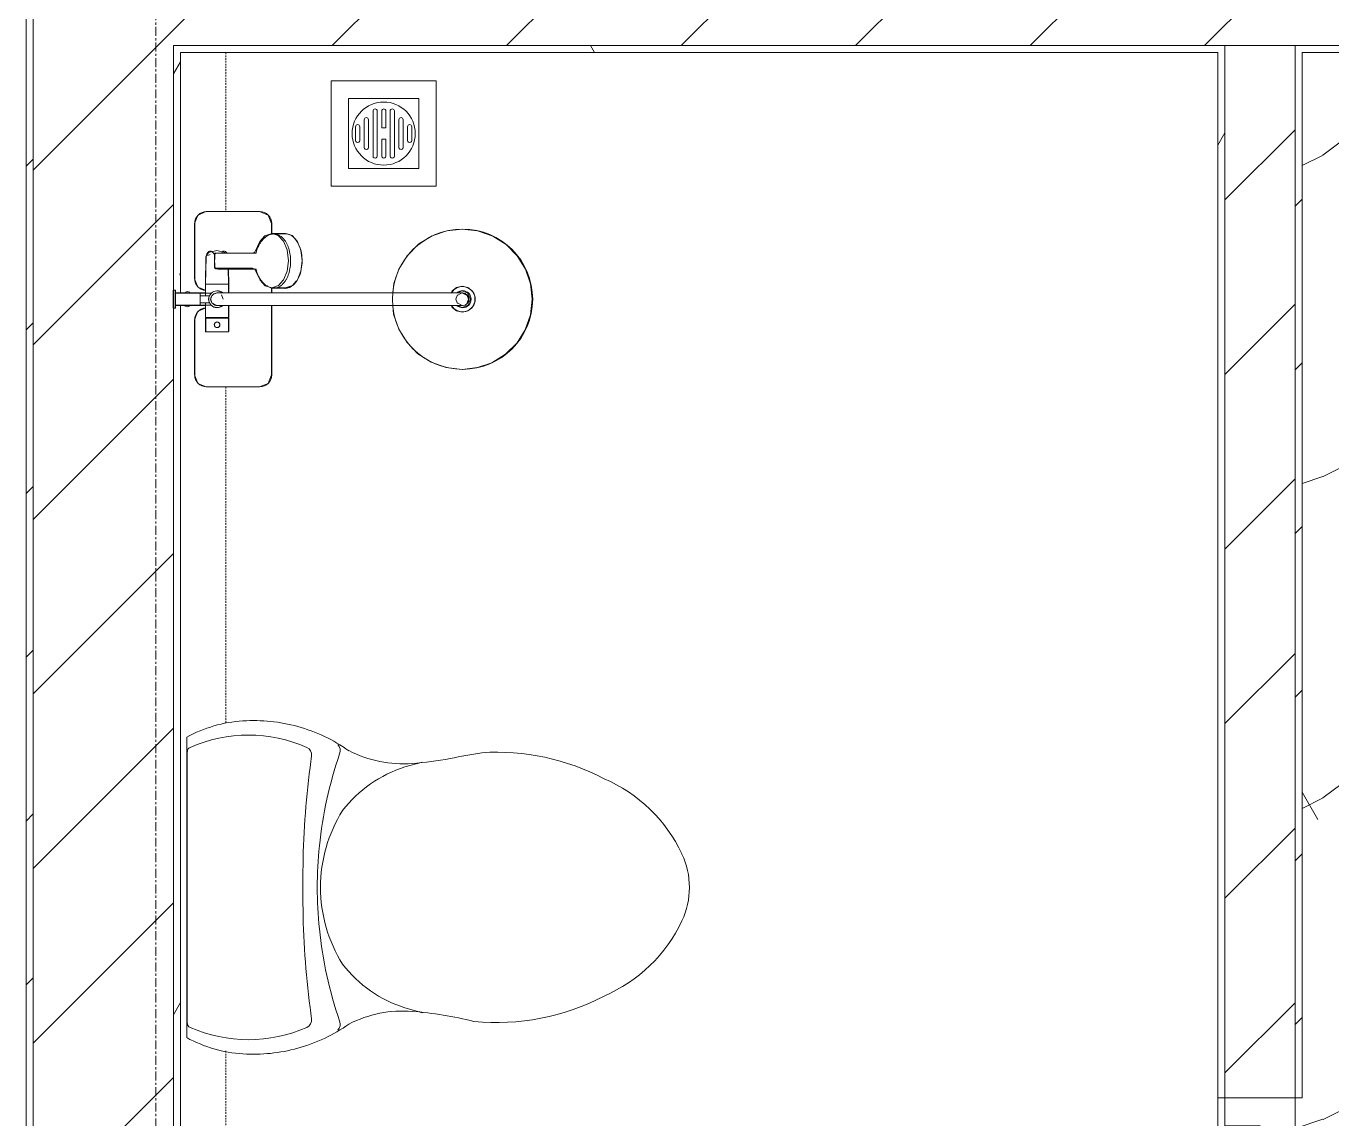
# Model space of a CAD drawing. Header units: millimetres. Extents: x 5357 to 259384, y -16348 to 109893.
# Drawn here: x 83368 to 85230, y 29507 to 31065 of the extents above; entities that cross this region are included whole.
import ezdxf

# ---------------------------------------------------------------- set-up
doc = ezdxf.new("R2010")
doc.units = ezdxf.units.MM
doc.linetypes.add('Grid Line', pattern=[22.225, 12.7, -3.175, 3.175, -3.175])
doc.linetypes.add('IMPORT-Overhead', pattern=[3.96875, 2.38125, -1.5875])
for name, color, linetype, lineweight in [('0-1', 7, 'Continuous', 5), ('A-AREA-1', 30, 'IMPORT-Overhead', 9), ('A-DETL-GENF-1', 53, 'Continuous', 9), ('A-DOOR-1', 254, 'Continuous', 9), ('A-DOOR-2', 53, 'Continuous', 9), ('A-FLOR-PATT-1', 10, 'Continuous', 9), ('A-WALL-1', 9, 'Continuous', 18), ('A-WALL-2', 53, 'Continuous', 9), ('A-WALL-3', 113, 'Continuous', 18), ('A-WALL-PATT', 111, 'Continuous', 9), ('A-WALL-PATT-1', 10, 'Continuous', 9), ('A-WALL-PATT-2', 53, 'Continuous', 9), ('I-WALL-1', 9, 'Continuous', 18), ('I-WALL-2', 53, 'Continuous', 9), ('I-WALL-3', 2, 'Continuous', 18), ('M-EQPM-1', 254, 'Continuous', 9), ('M-EQPM-2', 53, 'Continuous', 9), ('P-SANR-FIXT', 6, 'Continuous', 9), ('P-SANR-FIXT-1', 254, 'Continuous', 9), ('P-SANR-FIXT-2', 53, 'Continuous', 9), ('S-GRID-1', 1, 'Grid Line', 9)]:
    doc.layers.add(name, color=color, linetype=linetype, lineweight=lineweight)
pattern_1 = [(45, (0, 0), (-124.4508, 124.4508), [])]
pattern_2 = [(45, (0, 0), (-116.67262, 116.67262), [])]
pattern_3 = [(0, (0, 0), (894.08, 223.52), [73.762, -596.798, 73.762, -596.798, -3576.32]), (0, (0, 0), (894.08, 223.52), [-1341.12, 73.762, -1267.358, 73.762, -596.798, -1564.64]), (0, (0, 0), (894.08, 223.52), [-3352.8, 73.762, -373.278, 73.762, -1043.838]), (120, (335.28, 111.76), (-640.614, 662.536), [73.762, -596.798, 73.762, -4173.118]), (120, (335.28, 111.76), (-640.614, 662.536), [-744.322, -596.798, 73.762, -1267.358, -2235.2]), (120, (335.28, 111.76), (-640.614, 662.536), [-2682.24, 73.762, -596.798, 73.762, -1490.878]), (120, (335.28, 111.76), (-640.614, 662.536), [-3426.562, -373.278, 73.762, -1043.838]), (240, (447.04, 558.8), (-253.466, -886.056), [73.762, -596.798, 73.762, -4173.118]), (240, (447.04, 558.8), (-253.466, -886.056), [-744.322, -596.798, 73.762, -1267.358, -2235.2]), (240, (447.04, 558.8), (-253.466, -886.056), [-2682.24, 73.762, -596.798, 73.762, -1490.878]), (240, (447.04, 558.8), (-253.466, -886.056), [-3426.562, -373.278, 73.762, -1043.838])]

# ---------------------------------------------------------------- blocks, each defined once
blk = doc.blocks.new('93925000_0001 - 93925000_top_dwg_93925000_T-348115-TKCS_MB CẢNH QUAN CÂY XANH')
at = {"layer": 'P-SANR-FIXT'}
for p, q in [((-29.3, -30.4), (-108, -30.4)), ((29.3, -30.4), (108, -30.4)), ((-125, -47.4), (-125, -123.4)), ((-46.3, -78.4), (-46.3, -46.7)), ((-27.2, -47.1), (-26.1, -47.1)), ((21.5, -45.9), (60.6, -46.7)), ((125, -47.4), (125, -123.4)), ((-9, -412.5), (-9, -62.5)), ((9, -62.5), (9, -412.5)), ((43, -64.7), (43, -117.7)), ((65.8, -117.7), (65.8, -64.7)), ((-27.2, -77.9), (-26.1, -77.9)), ((43, -78.7), (21.5, -79.2)), ((42.7, -117.9), (42.7, -117.9)), ((43.2, -117.6), (43.2, -117.5)), ((65.6, -117.5), (65.6, -117.6)), ((66.1, -117.9), (66.1, -117.9)), ((-108, -140.4), (-9, -140.4)), ((9, -140.4), (16.1, -140.4)), ((15.4, -159.1), (15.8, -143.3)), ((108, -140.4), (92.7, -140.4)), ((93, -143.3), (93.4, -159.1))]:
    blk.add_line(p, q, dxfattribs=at)
at = {"layer": 'P-SANR-FIXT', "flags": 128}
for points in [[(-45.8, -46.1), (-27.2, -46.1), (-27.2, -78.9), (-45.8, -78.9)], [(-26.1, -46), (-26.1, -78.9), (-9, -79)], [(21.5, -47.4), (21.5, -79.1), (9, -79)]]:
    blk.add_lwpolyline(points, dxfattribs=at)
at = {"layer": 'P-SANR-FIXT'}
for centre, radius in [((-36.5, -62.5), 3.95), ((0, -412.5), 100)]:
    blk.add_circle(centre, radius, dxfattribs=at)
for centre, radius, start, end in [((-108, -47.4), 17, 90, 180), ((-29.3, -47.4), 17, 4.7626, 90), ((29.3, -47.4), 17, 90, 175.2374), ((108, -47.4), 17, 360, 90), ((-45.8, -46.6), 0.5, 90, 180), ((0, -62.5), 12, 318.5904, 221.4096), ((0, -62.5), 9, 90, 180.0008), ((0, -62.5), 9, 360, 90), ((59.7, -57.1), 10.5, 38.6491, 85.492), ((45.7, -61.8), 2.59, 155.1929, 175.7071), ((45.9, -61.8), 2.75, 130.8294, 155.1929), ((46.1, -62.1), 3.08, 110.5459, 130.8294), ((54.4, -334.8), 275.9, 88.2683, 91.7343), ((-11.1, -67.1), 76.9, 1.7693, 4.1075), ((65.2, -72.4), 3.46, 323.2522, 79.3541), ((-45.8, -78.4), 0.5, 180, 270), ((-108, -123.4), 17, 180, 270), ((43.6, -149.4), 29.5, 134.7867, 139.9744), ((46.2, -152), 33.2, 130.0223, 134.7808), ((47.7, -153.8), 35.5, 125.4414, 130.0144), ((49.9, -156.8), 39.2, 121.1773, 125.4365), ((50.6, -157.9), 40.5, 119.697, 121.1761), ((51, -158.7), 41.5, 117.0276, 119.7085), ((52.2, -161.1), 44.1, 113.3199, 117.0258), ((51.7, -159.9), 42.8, 109.7779, 113.2977), ((52.5, -162.2), 45.2, 106.1472, 109.7766), ((53.2, -164.5), 47.7, 103.9355, 106.1665), ((39.1, -108.2), 10.4, 284.3956, 285.5116), ((40.8, -114.2), 4.19, 285.5116, 289.9665), ((40.2, -112.5), 6, 289.9665, 292.7061), ((41.4, -115.3), 2.96, 292.7061, 296.5405), ((41.3, -115.1), 3.16, 296.9591, 300.8286), ((41.8, -115.8), 2.26, 300.8286, 305.287), ((42.1, -116.4), 1.64, 305.287, 309.9326), ((42.6, -116.9), 0.906, 309.9326, 315.24), ((66.5, -116.6), 1.39, 229.6335, 235.1234), ((66.3, -116.8), 1.08, 225.1702, 229.6335), ((67.3, -115.4), 2.79, 235.1234, 238.7439), ((67.2, -115.6), 2.6, 238.7439, 243.4573), ((67.8, -114.4), 3.89, 243.9189, 246.8313), ((68.1, -113.8), 4.52, 246.843, 250.4792), ((68.3, -113.2), 5.24, 250.478, 254.0406), ((68.5, -112.7), 5.75, 254.0357, 256.0561), ((55.4, -165.2), 48.4, 73.8659, 76.0481), ((56.2, -162.4), 45.5, 70.241, 73.86), ((57.4, -159.2), 42.1, 66.6693, 70.2637), ((56.5, -161.3), 44.3, 62.9815, 66.6728), ((58, -158.4), 41.1, 60.2783, 62.9855), ((57.7, -158.9), 41.7, 58.8444, 60.2824), ((59.2, -156.4), 38.7, 54.5377, 58.8482), ((60.9, -154), 35.8, 50.0034, 54.5405), ((62.8, -151.7), 32.8, 45.1921, 50.0042), ((65, -149.6), 29.8, 40.0487, 45.1896), ((87.6, -128.4), 1.5, 180, 187.5386), ((87.6, -128.4), 1.5, 258.6057, 270), ((108, -123.4), 17, 270, 360), ((32.6, -143.6), 16.9, 172.414, 179.1297), ((33.7, -143.7), 17.9, 164.9525, 172.4168), ((35.2, -144.2), 19.5, 157.9614, 164.9563), ((37.1, -144.9), 21.6, 151.4775, 157.9654), ((39.3, -146.1), 24, 145.4892, 151.4815), ((41.5, -147.6), 26.8, 139.9517, 145.4927), ((67.2, -147.7), 26.8, 34.5125, 40.0422), ((69.4, -146.2), 24.2, 28.5363, 34.4919), ((73.8, -143.9), 19.2, 21.6374, 28.9183), ((71.2, -145), 22.1, 15.4436, 21.6374), ((76.8, -143.4), 16.2, 7.1859, 15.4436), ((73.9, -143.8), 19.1, 1.2699, 7.1859), ((32.7, -159), 17.3, 181.3198, 222.2619), ((76, -159), 17.4, 317.3098, 358.6393), ((54.2, -123), 60.6, 259.1395, 270.1494), ((54.2, -119.5), 64.1, 270.1494, 280.3637), ((0, -412.5), 18, 120.2491, 59.7509), ((0, -412.5), 12.2, 137.7946, 42.2054), ((0, -412.5), 9, 180, 0)]:
    blk.add_arc(centre, radius, start, end, dxfattribs=at)
for points, degree in [([(-12.9, 0), (-12.9, -1.5), (-12.9, -3)], 2), ([(12.9, 0), (0, 0), (-12.8, 0)], 2), ([(12.8, 0), (12.9, 0), (12.9, 0)], 2), ([(12.9, 0), (12.9, -1.5), (12.9, -3)], 2), ([(-12.9, -3), (0, -3), (12.8, -3)], 2), ([(-12.8, -3), (-12.9, -3), (-12.9, -3)], 2), ([(-8.5, -3.8), (-8.5, -20.9), (-8.5, -38)], 2), ([(8.5, -3.8), (8.5, -20.9), (8.5, -38)], 2), ([(-5, -46), (-15.5, -46), (-26.1, -46)], 2), ([(-8.5, -38), (0, -38), (8.5, -38)], 2), ([(-5, -38), (-5, -44.8), (-5, -51.6)], 2), ([(5, -38), (5, -44.8), (5, -51.6)], 2), ([(5, -46), (13.3, -46), (21.5, -46)], 2), ([(43.2, -61.6), (43.1, -62.2), (43.3, -62.8), (43, -63.5), (43, -64.1), (43, -64.7)], 5), ([(46.1, -59), (45.8, -59), (45.6, -59), (45.4, -59.1), (45.2, -59.1), (45, -59.2)], 5), ([(65.6, -61.6), (65.6, -60.8), (65.5, -60), (64.3, -59), (63.5, -59), (62.7, -59)], 5), ([(42.8, -182.5), (33, -180.6), (24.7, -176.4), (19.9, -170.7)], 3), ([(88.8, -170.8), (83.9, -176.5), (75.6, -180.7), (65.8, -182.5)], 3)]:
    blk.add_open_spline(points, degree=degree, dxfattribs=at)
for points, weights in [([(-9.3, -3), (-8.5, -3), (-8.5, -3.8)], [1, 0.707106775639, 1]), ([(9.3, -3), (8.5, -3), (8.5, -3.8)], [1, 0.707106765177, 1]), ([(21.5, -45.9), (21.5, -45.7), (21.5, -47.4)], [0.874147445041, 0.908470869121, 1]), ([(67.9, -74.4), (66.9, -75.7), (65.8, -76.4)], [1, 0.991614392871, 1]), ([(54.4, -167.3), (15.8, -167.3), (15.8, -143.6)], [1, 0.707106781187, 1]), ([(93, -143.6), (93, -167.3), (54.4, -167.3)], [1, 0.707106781187, 1])]:
    blk.add_rational_spline(points, weights, degree=2, dxfattribs=at)
blk.add_open_spline([(68, -50.6), (68.4, -51.1), (68.6, -51.7), (68.7, -53.5), (68.2, -54.7), (66.1, -57), (64.6, -58.1), (62.7, -59)], degree=3, knots=[0.3623591, 0.3623591, 0.3623591, 0.3623591, 0.4991435, 0.4991435, 0.7494159, 0.7494159, 0.9564651, 0.9564651, 0.9564651, 0.9564651], dxfattribs=at)
blk = doc.blocks.new('93925000_0001 - 93925000_top_dwg-348114-TKCS_MB CẢNH QUAN CÂY XANH')
blk.add_blockref('93925000_0001 - 93925000_top_dwg_93925000_T-348115-TKCS_MB CẢNH QUAN CÂY XANH', (0, 0))
blk = doc.blocks.new('93925000_0001 - 93925000_3D_low_dwg-V49-TKCS_MB CẢNH QUAN CÂY XANH')
at = {"layer": 'P-SANR-FIXT'}
for p, q in [((-13, 0.4), (-12.1, 0.4)), ((-13, 0.4), (-11.6, 0.4)), ((-13, 0.4), (-12.1, 0.4)), ((-13, 0.4), (-11.6, 0.4)), ((-13, -2.4), (-13, 0.4)), ((-13, -2.4), (-13, 0.4)), ((-12.1, 0.4), (-9.1, 0.4)), ((-12.1, 0.4), (-9.1, 0.4)), ((-8, 0.4), (-11.6, 0.4)), ((-8, 0.4), (-11.6, 0.4)), ((-9.1, 0.4), (-5, 0.4)), ((-9.1, 0.4), (-5, 0.4)), ((-2.7, 0.4), (-8, 0.4)), ((-2.7, 0.4), (-8, 0.4)), ((-5, 0.4), (0, 0.4)), ((-5, 0.4), (0, 0.4)), ((2.9, 0.4), (-2.7, 0.4)), ((2.9, 0.4), (-2.7, 0.4)), ((0, 0.4), (5.1, 0.4)), ((0, 0.4), (5.1, 0.4)), ((8.2, 0.4), (2.9, 0.4)), ((8.2, 0.4), (2.9, 0.4)), ((5.1, 0.4), (9, 0.4)), ((5.1, 0.4), (9, 0.4)), ((11.6, 0.4), (8.2, 0.4)), ((11.6, 0.4), (8.2, 0.4)), ((9, 0.4), (12, 0.4)), ((9, 0.4), (12, 0.4)), ((13, 0.4), (11.6, 0.4)), ((13, 0.4), (11.6, 0.4)), ((12, 0.4), (13, 0.4)), ((12, 0.4), (13, 0.4)), ((13, -2.4), (13, 0.4)), ((13, -2.4), (13, 0.4)), ((-12.1, -2.4), (-13, -2.4)), ((-13, -2.4), (-11.6, -2.4)), ((-12.1, -2.4), (-13, -2.4)), ((-13, -2.4), (-11.6, -2.4)), ((-9.1, -2.4), (-12.1, -2.4)), ((-9.1, -2.4), (-12.1, -2.4)), ((-11.6, -2.4), (-8.5, -2.4)), ((-11.6, -2.4), (-8.9, -2.4)), ((-11.1, -20.1), (-8.9, -14.6)), ((-5, -2.4), (-9.1, -2.4)), ((-8.9, -45.6), (-8.9, -2.4)), ((-6.1, -2.4), (-8.5, -2.4)), ((-8.5, -53.6), (-8.5, -2.4)), ((-0.3, -2.4), (-6.1, -2.4)), ((0, -2.4), (-5, -2.4)), ((-0.3, -2.4), (6.1, -2.4)), ((5.1, -2.4), (0, -2.4)), ((5.1, -2.4), (9, -2.4)), ((6.1, -2.4), (8.5, -2.4)), ((11.6, -2.4), (8.5, -2.4)), ((8.5, -2.4), (8.5, -53.6)), ((8.9, -2.4), (8.9, -45.6)), ((11.6, -2.4), (8.9, -2.4)), ((9, -2.4), (12, -2.4)), ((9, -2.4), (12, -2.4)), ((11.1, -20.1), (9.9, -17.2)), ((13, -2.4), (11.6, -2.4)), ((13, -2.4), (11.6, -2.4)), ((12, -2.4), (13, -2.4)), ((12, -2.4), (13, -2.4)), ((-125, -47), (-120, -35)), ((-120, -35), (-125, -47)), ((-120, -35), (-108, -30)), ((-108, -30), (-120, -35)), ((-108, -30), (-29.2, -30)), ((-29.2, -30), (-108, -30)), ((-29.2, -30), (-17.2, -35)), ((-17.2, -35), (-29.2, -30)), ((-17.2, -35), (-12.8, -45.6)), ((-12.8, -45.6), (-17.2, -35)), ((-8.9, -25.2), (-11.1, -20.1)), ((9.9, -23.3), (11.1, -20.1)), ((17.2, -35), (12.8, -45.6)), ((12.8, -45.6), (17.2, -35)), ((17.2, -35), (29.2, -30)), ((17.2, -35), (29.2, -30)), ((29.2, -30), (108, -30)), ((108, -30), (29.2, -30)), ((108, -30), (120, -35)), ((120, -35), (108, -30)), ((120, -35), (125, -47)), ((125, -47), (120, -35)), ((-125, -123), (-125, -47)), ((-125, -47), (-125, -123)), ((-46.3, -45.7), (-27.2, -45.6)), ((-46.3, -46.9), (-46.3, -45.7)), ((-46.3, -45.7), (-46.3, -46.9)), ((-46.3, -50.5), (-46.3, -46.9)), ((-46.3, -50.5), (-46.3, -56.1)), ((-27.2, -46.8), (-27.2, -45.6)), ((-27.2, -45.6), (-27.2, -46.8)), ((-27.2, -46.8), (-27.2, -50.4)), ((-27.2, -56), (-27.2, -50.4)), ((-26.1, -46.8), (-26.1, -45.6)), ((-8.5, -45.6), (-26.1, -45.6)), ((-26.1, -46.8), (-26.1, -50.4)), ((-26.1, -56), (-26.1, -50.4)), ((-8.5, -53.6), (-11.2, -57.7)), ((-8.5, -53.6), (-11.2, -57.7)), ((-5.4, -54.9), (-9, -62.1)), ((-4.4, -50.9), (-8.5, -53.6)), ((-4.4, -50.9), (-8.5, -53.6)), ((-5.4, -54.9), (-6.9, -57.9)), ((0, -53.1), (-5.4, -54.9)), ((-4.6, -51), (-4.4, -50.9)), ((0, -50.1), (-4.4, -50.9)), ((4.4, -50.9), (0, -50.1)), ((4.4, -50.9), (4.6, -51)), ((4.4, -50.9), (8.5, -53.6)), ((4.4, -50.9), (8.5, -53.6)), ((9, -62.1), (6.4, -55.7)), ((11.1, -57.5), (8.5, -53.6)), ((11.2, -57.7), (8.5, -53.6)), ((11.2, -57.7), (8.5, -53.6)), ((21.5, -45.6), (9.9, -45.6)), ((21.5, -45.6), (60.6, -46.1)), ((21.5, -46.8), (21.5, -45.6)), ((21.5, -46.8), (21.5, -50.4)), ((21.5, -56), (21.5, -50.4)), ((60.6, -46.1), (66.7, -50.3)), ((63.6, -52.3), (62.2, -49.2)), ((66.7, -50.3), (69.5, -62.1)), ((125, -47), (125, -123)), ((125, -123), (125, -47)), ((-46.3, -56.1), (-46.3, -62.1)), ((-46.3, -68.1), (-46.3, -62.1)), ((-46.3, -73.7), (-46.3, -68.1)), ((-46.3, -77.3), (-46.3, -73.7)), ((-40.5, -62.1), (-39.4, -59.4)), ((-40.5, -62.1), (-39.3, -64.9)), ((-36.6, -58.1), (-39.4, -59.4)), ((-36.5, -66.1), (-39.3, -64.9)), ((-36.6, -58.1), (-33.6, -59.3)), ((-33.6, -64.8), (-36.5, -66.1)), ((-33.6, -59.3), (-32.5, -62.1)), ((-33.6, -64.8), (-32.5, -62.1)), ((-27.2, -62.1), (-27.2, -56)), ((-27.2, -68.2), (-27.2, -62.1)), ((-27.2, -73.8), (-27.2, -68.2)), ((-27.2, -77.4), (-27.2, -73.8)), ((-26.1, -62.1), (-26.1, -56)), ((-26.1, -68.2), (-26.1, -62.1)), ((-26.1, -73.8), (-26.1, -68.2)), ((-26.1, -77.4), (-26.1, -73.8)), ((-11.1, -57.5), (-12, -62.1)), ((-11.2, -57.7), (-12, -62.1)), ((-12, -62.1), (-11.2, -66.5)), ((-12, -62.1), (-11.2, -66.5)), ((-11.1, -57.5), (-11.2, -57.7)), ((-11.1, -66.7), (-11.2, -66.5)), ((-11.2, -66.5), (-9, -69.8)), ((-11.1, -66.7), (-9, -69.9)), ((-9, -62.1), (-9, -66.3)), ((-9, -79.5), (-9, -66.3)), ((6.4, -68.5), (0, -71.1)), ((9, -62.1), (8.4, -60.6)), ((8.5, -70.6), (11.2, -66.5)), ((8.5, -70.6), (11.2, -66.5)), ((9, -62.1), (9, -66.5)), ((9, -79.6), (9, -66.5)), ((11.1, -57.5), (11.2, -57.7)), ((11.1, -66.7), (12, -62.1)), ((11.1, -66.7), (11.2, -66.5)), ((12, -62.1), (11.2, -57.7)), ((12, -62.1), (11.2, -57.7)), ((11.2, -66.5), (12, -62.1)), ((21.5, -62.1), (21.5, -56)), ((21.5, -68.2), (21.5, -62.1)), ((21.5, -73.8), (21.5, -68.2)), ((21.5, -77.4), (21.5, -73.8)), ((43.3, -68.3), (43.8, -62.2)), ((44.3, -58.6), (44.2, -112.9)), ((65.4, -58.6), (44.3, -58.6)), ((65.4, -58.6), (65.4, -112.9)), ((66.3, -68.3), (65.5, -58.6)), ((66.7, -73.9), (69.5, -62.1)), ((-46.3, -78.5), (-46.3, -77.3)), ((-46.3, -78.5), (-46.3, -77.3)), ((-46.3, -78.5), (-27.2, -78.6)), ((-27.2, -77.4), (-27.2, -78.6)), ((-27.2, -78.6), (-27.2, -77.4)), ((-26.1, -78.6), (-26.1, -77.4)), ((-26.1, -78.6), (-9, -78.6)), ((-9, -79.5), (-9, -94.5)), ((9, -79.6), (9, -94.6)), ((9.9, -78.6), (21.5, -78.6)), ((21.5, -78.6), (21.5, -77.4)), ((21.5, -78.6), (44.3, -78.3)), ((-9, -94.5), (-9, -122.1)), ((9, -94.6), (9, -122.1)), ((-120, -135), (-125, -123)), ((-125, -123), (-120, -135)), ((-9, -122.1), (-9, -352.1)), ((9, -352.1), (9, -122.1)), ((27.2, -123.6), (19, -131.1)), ((42.7, -116.4), (27.2, -123.6)), ((44.2, -112.9), (42.7, -116.4)), ((65.4, -112.9), (67, -116.4)), ((67, -116.4), (82.2, -123.4)), ((82.2, -123.4), (90.4, -130.7)), ((125, -123), (120, -135)), ((120, -135), (125, -123)), ((-108, -140), (-120, -135)), ((-120, -135), (-108, -140)), ((-8.8, -140), (-108, -140)), ((-108, -140), (-8.8, -140)), ((16.1, -140), (8.8, -140)), ((8.8, -140), (16.1, -140)), ((16, -140.4), (19, -131.1)), ((16, -140.4), (16, -160.1)), ((19.3, -150.1), (16, -140.4)), ((90.4, -130.7), (93.7, -140.4)), ((90.7, -149.6), (93.7, -140.4)), ((108, -140), (93.6, -140)), ((93.6, -140), (108, -140)), ((93.7, -140.4), (93.7, -160.1)), ((108, -140), (120, -135)), ((108, -140), (120, -135)), ((16, -160.1), (18.8, -169)), ((19.3, -169.7), (16, -160.1)), ((27.5, -157.3), (19.3, -150.1)), ((27.5, -157.3), (39.8, -162.4)), ((39.8, -162.4), (54.8, -164.2)), ((70.6, -162.2), (54.8, -164.2)), ((70.6, -162.2), (82.5, -157.2)), ((90.7, -149.6), (82.5, -157.2)), ((93.7, -160.1), (90.7, -169.3)), ((25.5, -175.3), (19.3, -169.7)), ((39.8, -182), (27.5, -177)), ((39.6, -182), (54.8, -183.9)), ((39.8, -182), (54.8, -183.9)), ((54.8, -183.9), (70.6, -181.9)), ((54.8, -183.9), (69.3, -182.2)), ((82.5, -176.8), (71.5, -181.5)), ((82.2, -177), (79.6, -178.1)), ((90.7, -169.3), (82.5, -176.8)), ((-21.4, -314.2), (-42.5, -321.4)), ((-9, -312.8), (-21.4, -314.2)), ((22.5, -314.4), (9, -312.9)), ((43, -321.6), (22.5, -314.4)), ((-61.8, -333.3), (-77.7, -348.9)), ((-42.5, -321.4), (-61.8, -333.3)), ((61.9, -333.3), (43, -321.6)), ((78.8, -350.3), (61.9, -333.3)), ((-77.7, -348.9), (-89.8, -367.9)), ((-9, -374.4), (-9, -352.1)), ((9, -374.3), (9, -352.1)), ((90.5, -369.3), (78.8, -350.3)), ((-89.8, -367.9), (-97.3, -388.9)), ((97.6, -390.1), (90.5, -369.3)), ((-97.3, -388.9), (-100, -411.9)), ((-9, -394.7), (-9, -374.4)), ((9, -394.5), (9, -374.3)), ((100, -411.9), (97.6, -390.1)), ((-16.7, -404), (-18.5, -411.9)), ((-11.8, -397.7), (-16.7, -404)), ((-12, -411.9), (-9, -404.4)), ((-9, -396.3), (-11.8, -397.7)), ((-9, -394.7), (-9, -407.6)), ((-5.4, -404.7), (-9, -411.9)), ((-9, -407.6), (-9, -411.9)), ((-5.4, -404.7), (-6.3, -405.5)), ((-5.4, -404.7), (0, -402.9)), ((5.4, -404.7), (0, -402.9)), ((9, -411.9), (5.4, -404.7)), ((5.4, -404.7), (6.2, -405.4)), ((9, -394.5), (9, -407.4)), ((11.7, -397.6), (9, -396.3)), ((12, -411.9), (9, -404.9)), ((9, -411.9), (9, -407.4)), ((11.7, -397.6), (16.7, -403.7)), ((11.7, -397.6), (16.7, -403.7)), ((16.7, -403.7), (18.5, -411.9)), ((16.7, -403.7), (18.5, -411.9)), ((-100, -411.9), (-97.6, -433.8)), ((-18.5, -411.9), (-18.5, -411.9)), ((-18.5, -411.9), (-16.5, -420.1)), ((-16.5, -420.1), (-11.3, -426.5)), ((-8.3, -420.6), (-12, -411.9)), ((-11.3, -426.5), (-3.9, -430)), ((-9, -411.9), (-9, -411.9)), ((0, -423.9), (-8.3, -420.6)), ((-5.4, -419.1), (-6.2, -418.4)), ((0, -420.9), (-5.4, -419.1)), ((0, -420.9), (-5.4, -419.1)), ((5.4, -419.1), (0, -420.9)), ((5.4, -419.1), (0, -420.9)), ((8.7, -420.2), (0, -423.9)), ((4.1, -429.9), (11.7, -426.2)), ((5.4, -419.1), (9, -411.6)), ((5.4, -419.1), (9, -411.9)), ((6.2, -418.4), (5.4, -419.1)), ((8.7, -420.2), (12, -411.9)), ((9, -411.6), (9, -411.9)), ((16.5, -420.1), (11.7, -426.2)), ((18.5, -411.9), (16.5, -420.1)), ((18.5, -411.9), (18.5, -411.9)), ((100, -411.9), (97.5, -433.9)), ((-97.6, -433.8), (-90.5, -454.4)), ((-3.9, -430), (4.1, -429.9)), ((89.8, -455.8), (97.5, -433.9)), ((-90.5, -454.4), (-78.4, -473.9)), ((78, -474.5), (89.8, -455.8)), ((-78.4, -473.9), (-62.2, -490.2)), ((61.9, -490.4), (78, -474.5)), ((-62.2, -490.2), (-43.5, -501.9)), ((-43.5, -501.9), (-22.2, -509.4)), ((22.1, -509.4), (42.9, -502.2)), ((42.9, -502.2), (61.9, -490.4)), ((-22.2, -509.4), (-0.1, -511.9)), ((-0.1, -511.9), (22.1, -509.4))]:
    blk.add_line(p, q, dxfattribs=at)
blk = doc.blocks.new('93925000_0001 - FMM 93925000-V50-TKCS_MB CẢNH QUAN CÂY XANH')
for name in ['93925000_0001 - 93925000_3D_low_dwg-V49-TKCS_MB CẢNH QUAN CÂY XANH', '93925000_0001 - 93925000_top_dwg-348114-TKCS_MB CẢNH QUAN CÂY XANH']:
    blk.add_blockref(name, (0, 0))
blk = doc.blocks.new('TOILET - TOILET-348229-TKCS_MB CẢNH QUAN CÂY XANH')
at = {"layer": 'P-SANR-FIXT-2'}
for p, q in [((214.2, -19.1), (-214.2, -19.1)), ((194, -19.9), (-194, -19.9)), ((-171.7, -330.3), (-178.6, -355.5)), ((171.7, -330.3), (178.6, -355.5))]:
    blk.add_line(p, q, dxfattribs=at)
for centre, radius, start, end in [((-46.1, -111.1), 191.6, 151.2809, 176.4513), ((-9.8, -107.2), 207.3, 156.2862, 203.7138), ((-193.7, -26.4), 6.48, 92.3168, 156.2862), ((193.7, -26.4), 6.48, 23.7138, 87.6832), ((9.8, -107.2), 207.3, 336.2862, 23.7138), ((46.1, -111.1), 191.6, 3.5487, 28.7191), ((1.9, -114.1), 239.7, 176.4513, 195.2961), ((-1.9, -114.1), 239.7, 344.7039, 3.5487), ((-4, -115.7), 233.6, 195.2961, 215.2147), ((-14.3, -1400.4), 1215.6, 90.3974, 97.407), ((0, -3462.8), 3278, 89.6026, 90.3974), ((14.3, -1400.4), 1215.6, 82.593, 89.6026), ((4, -115.7), 233.6, 324.7853, 344.7039), ((-189.1, -185.5), 11.7, 205.4105, 277.5788), ((178.9, -2951.3), 2778.4, 97.2351, 97.5788), ((-178.9, -2951.3), 2778.4, 82.4212, 82.7649), ((189.1, -185.5), 11.7, 262.4212, 334.5895), ((0.6, -792.1), 586.9, 95.8322, 108.9927), ((0, -416), 206.1, 90, 122.0732), ((0, -786.7), 581.5, 84.1678, 95.8322), ((0, -416), 206.1, 57.9268, 90), ((-0.6, -792.1), 586.9, 71.0073, 84.1678), ((-195, -224.1), 13.8, 230.6724, 288.9927), ((-0.4, -384), 179.5, 127.4036, 162.5964), ((0.4, -384), 179.5, 17.4036, 52.5964), ((195, -224.1), 13.8, 251.0073, 309.3276), ((-343.5, -327.4), 167.3, 355.4559, 27.38), ((343.5, -327.4), 167.3, 152.62, 184.5441), ((-719.2, -297.5), 544.3, 346.0536, 355.4559), ((719.2, -297.5), 544.3, 184.5441, 190.2879), ((-1948.3, -805.1), 2171.2, 9.681, 10.8949), ((137.1, -461.2), 329.8, 174.3487, 207.6878), ((-137.1, -461.2), 329.8, 332.3122, 3.6835), ((45.1, -528.6), 217.6, 203.2216, 244.7718), ((-45.1, -528.6), 217.6, 295.2282, 336.7784), ((0, -624.4), 111.7, 244.7718, 295.2282)]:
    blk.add_arc(centre, radius, start, end, dxfattribs=at)
blk = doc.blocks.new('DOOR_CW_01 CANH MO-PANEL KINH - DIG_02-800x2200-CỬA NHÔM KÍNH-400864-TKCS_MB CẢNH QUAN CÂY XANH')
at = {"layer": 'A-DETL-GENF-1'}
for p, q in [((-347, 772), (-307, 772)), ((-347, 652), (-347, 772)), ((-307, 772), (-307, 652)), ((-349, 731.8), (-347, 731.8)), ((-349, 692.2), (-349, 731.8)), ((-347, 692.2), (-347, 731.8)), ((-307, 692.2), (-307, 731.8)), ((-305, 731.8), (-307, 731.8)), ((-305, 692.2), (-305, 731.8)), ((-392, 637), (-392, 716.5)), ((-349, 720.5), (-388, 720.5)), ((-305, 720.5), (-266, 720.5)), ((-262, 637), (-262, 716.5)), ((-384, 699.5), (-384, 637)), ((-349, 703.5), (-380, 703.5)), ((-347, 692.2), (-349, 692.2)), ((-307, 692.2), (-305, 692.2)), ((-305, 703.5), (-274, 703.5)), ((-270, 699.5), (-270, 637)), ((-307, 652), (-347, 652)), ((-313, 652), (-341, 652)), ((-341, 652), (-341, 638)), ((-313, 638), (-313, 652)), ((-347, 638), (-341, 638)), ((-347, 638), (-347, 196)), ((-307, 638), (-313, 638)), ((-307, 196), (-307, 638)), ((-383.9, 611.2), (-377.3, 615.8)), ((-270.1, 611.2), (-276.7, 615.8)), ((-347, 196), (-341, 196)), ((-341, 196), (-341, 182)), ((-307, 196), (-313, 196)), ((-313, 182), (-313, 196)), ((-307, 182), (-347, 182)), ((-347, 182), (-347, 62)), ((-341, 182), (-313, 182)), ((-307, 62), (-307, 182)), ((-347, 62), (-307, 62))]:
    blk.add_line(p, q, dxfattribs=at)
blk.add_circle((-357, 60), 10, dxfattribs=at)
for centre, radius, start, end in [((-357, 60), 714, 360, 92), ((-388, 716.5), 4, 90, 180), ((-266, 716.5), 4, 0, 90), ((-380, 699.5), 4, 90, 180), ((-274, 699.5), 4, 0, 90), ((-347, 637), 45, 180, 215), ((-347, 637), 37, 180, 215), ((-307, 637), 37, 325, 0), ((-307, 637), 45, 325, 0)]:
    blk.add_arc(centre, radius, start, end, dxfattribs=at)
at = {"layer": 'A-DOOR-2'}
for p, q in [((-360, 50), (-400, 50)), ((-400, 50), (-400, -50)), ((-360, 0), (-360, 50)), ((-357, 50), (-332, 50)), ((400, 50), (360, 50)), ((360, 50), (360, 0)), ((400, -50), (400, 50)), ((-350, 0), (-360, 0)), ((-350, -50), (-350, 0)), ((360, 0), (350, 0)), ((350, 0), (350, -50)), ((-400, -50), (-350, -50)), ((350, -50), (400, -50))]:
    blk.add_line(p, q, dxfattribs=at)
blk = doc.blocks.new('THU NUOC - THU NUOC-V56-TKCS_MB CẢNH QUAN CÂY XANH')
at = {"layer": 'M-EQPM-2'}
for p, q in [((-66.3, -70.6), (-66.3, 79.4)), ((-66.3, 79.4), (83.7, 79.4)), ((83.7, 79.4), (83.7, -70.6)), ((58.7, 54.4), (-41.3, 54.4)), ((-41.3, 54.4), (-41.3, -45.6)), ((-1.1, 44.5), (18.5, 44.5)), ((18.5, 38.5), (-1.1, 38.5)), ((58.7, -45.6), (58.7, 54.4)), ((-23.3, 19.6), (40.9, 19.6)), ((-11, 32.1), (28.5, 32.1)), ((28.5, 26.1), (-11, 26.1)), ((40.9, 13.6), (-23.3, 13.6)), ((-23.3, 7.2), (0.7, 7.2)), ((0.7, 1.2), (-23.3, 1.2)), ((0.7, 7.2), (0.7, 1.2)), ((16.7, 1.2), (16.7, 7.2)), ((16.7, 7.2), (40.9, 7.2)), ((40.9, 1.2), (16.7, 1.2)), ((-23.3, -4.8), (40.9, -4.8)), ((40.9, -10.8), (-23.3, -10.8)), ((-11, -17.3), (28.5, -17.3)), ((28.5, -23.3), (-11, -23.3)), ((-1.1, -29.6), (18.5, -29.6)), ((18.5, -35.6), (-1.1, -35.6)), ((-41.3, -45.6), (58.7, -45.6)), ((83.7, -70.6), (-66.3, -70.6))]:
    blk.add_line(p, q, dxfattribs=at)
for centre, radius, start, end in [((8.7, 4.4), 45, 0, 180), ((8.7, 4.4), 45, 360, 180), ((-1.1, 41.5), 3, 90, 270), ((18.5, 41.5), 3, 270, 90), ((-23.3, 16.6), 3, 90, 270), ((-11, 29.1), 3, 90, 270), ((28.5, 29.1), 3, 270, 90), ((40.9, 16.6), 3, 270, 90), ((8.7, 4.4), 45, 180, 0), ((8.7, 4.4), 45, 180, 360), ((-23.3, 4.2), 3, 90, 270), ((40.9, 4.2), 3, 270, 90), ((-23.3, -7.8), 3, 90, 270), ((-11, -20.3), 3, 90, 270), ((28.5, -20.3), 3, 270, 90), ((40.9, -7.8), 3, 270, 90), ((-1.1, -32.6), 3, 90, 270), ((18.5, -32.6), 3, 270, 90)]:
    blk.add_arc(centre, radius, start, end, dxfattribs=at)
blk = doc.blocks.new('NCV_TKTC_TANG 1_rvt-1-TKCS_MB CẢNH QUAN CÂY XANH')
at = {"layer": 'A-FLOR-PATT-1'}
h = blk.add_hatch(dxfattribs=at)
h.set_pattern_fill('FP_6', color=256, style=0, pattern_type=2)
h.set_pattern_definition([(0, (0, 0), (1788.16, 447.04), [73.762, -1267.358, 73.762, -1267.358, -7152.64]), (0, (0, 0), (1788.16, 447.04), [-2682.24, 73.762, -2608.478, 73.762, -1267.358, -3129.28]), (0, (0, 0), (1788.16, 447.04), [-6705.6, 73.762, -820.318, 73.762, -2161.438]), (120, (670.56, 223.5), (-1281.228, 1325.072), [73.762, -1267.358, 73.762, -8419.998]), (120, (670.56, 223.5), (-1281.228, 1325.072), [-1414.882, -1267.358, 73.762, -2608.478, -4470.4]), (120, (670.56, 223.5), (-1281.228, 1325.072), [-5364.48, 73.762, -1267.358, 73.762, -3055.518]), (120, (670.56, 223.5), (-1281.228, 1325.072), [-6779.362, -820.318, 73.762, -2161.438]), (240, (894.1, 1117.6), (-506.932, -1772.112), [73.762, -1267.358, 73.762, -8419.998]), (240, (894.1, 1117.6), (-506.932, -1772.112), [-1414.882, -1267.358, 73.762, -2608.478, -4470.4]), (240, (894.1, 1117.6), (-506.932, -1772.112), [-5364.48, 73.762, -1267.358, 73.762, -3055.518]), (240, (894.1, 1117.6), (-506.932, -1772.112), [-6779.362, -820.318, 73.762, -2161.438])])
h.paths.add_polyline_path([(86267.6, 24736.9), (86277.6, 24737.4), (86277.6, 30436.9), (86267.6, 30436.9), (86267.6, 30426.9), (85767.6, 30426.9), (85767.6, 31026.9), (85187.6, 31026.9), (85187.6, 29536.9), (85177.6, 29536.9), (85177.6, 28736.9), (85187.6, 28736.9), (85187.6, 28526.9), (85177.6, 28526.9), (85177.6, 28536.9), (83577.6, 28536.9), (83578.1, 28526.9), (83587.6, 28526.9), (83587.6, 25546.9), (83657.6, 25546.9), (83657.6, 27831.4), (84107.9, 27831.4), (84107.9, 27381.4), (85596.5, 27381.4), (85625.2, 27377.6), (85652, 27366.5), (85675, 27348.9), (85692.7, 27325.9), (85703.8, 27299.1), (85707.6, 27270.3), (85707.6, 25842.9), (85703.8, 25814.1), (85692.7, 25787.3), (85675, 25764.3), (85652, 25746.6), (85625.2, 25735.5), (85596.5, 25731.7), (84107.9, 25731.7), (84107.9, 25281.7), (83762.6, 25281.7), (83762.6, 24746.9), (86267.6, 24746.9), (86267.6, 24737.4)])
h = blk.add_hatch(dxfattribs=at)
h.set_pattern_fill('FP_4', color=256, style=0, pattern_type=2)
h.set_pattern_definition([(216.87, (366.52, 916.3), (2748.89673, 1832.6049), [458.15, -4123.35]), (206.565, (916.3, 641.4), (-916.3012, -916.2996), [1024.455, -1024.455]), (198.435, (916.3, 183.26), (-1832.5985, -916.30195), [579.52, -2318.076])])
h.paths.add_polyline_path([(86267.6, 24736.9), (86277.6, 24737.4), (86277.6, 30436.9), (86267.6, 30436.9), (86267.6, 30426.9), (85767.6, 30426.9), (85767.6, 31026.9), (85187.6, 31026.9), (85187.6, 29536.9), (85177.6, 29536.9), (85177.6, 28736.9), (85187.6, 28736.9), (85187.6, 28526.9), (85177.6, 28526.9), (85177.6, 28536.9), (83577.6, 28536.9), (83578.1, 28526.9), (83587.6, 28526.9), (83587.6, 25546.9), (83657.6, 25546.9), (83657.6, 27831.4), (84107.9, 27831.4), (84107.9, 27381.4), (85596.5, 27381.4), (85625.2, 27377.6), (85652, 27366.5), (85675, 27348.9), (85692.7, 27325.9), (85703.8, 27299.1), (85707.6, 27270.3), (85707.6, 25842.9), (85703.8, 25814.1), (85692.7, 25787.3), (85675, 25764.3), (85652, 25746.6), (85625.2, 25735.5), (85596.5, 25731.7), (84107.9, 25731.7), (84107.9, 25281.7), (83762.6, 25281.7), (83762.6, 24746.9), (86267.6, 24746.9), (86267.6, 24737.4)])
at = {"layer": 'A-WALL-PATT-1'}
h = blk.add_hatch(dxfattribs=at)
h.set_pattern_fill('FP_11', color=256, style=0, pattern_type=2)
h.set_pattern_definition(pattern_3)
h.paths.add_polyline_path([(85067.6, 31026.9), (85077.6, 31026.9), (85077.6, 31036.9), (83577.6, 31036.9), (83577.6, 31026.9), (84640.5, 31026.9)])
h = blk.add_hatch(dxfattribs=at)
h.set_pattern_fill('FP_2', color=256, style=0, pattern_type=2)
h.set_pattern_definition(pattern_1)
h.paths.add_polyline_path([(85177.6, 28636.9), (85177.6, 28736.9), (85077.6, 28736.9), (85077.6, 28636.9)])
h.paths.add_polyline_path([(85077.6, 29536.9), (85177.6, 29536.9), (85177.6, 31036.9), (85077.6, 31036.9), (85077.6, 30007.2)])
h = blk.add_hatch(dxfattribs=at)
h.set_pattern_fill('FP_11', color=256, style=0, pattern_type=2)
h.set_pattern_definition(pattern_3)
h.paths.add_polyline_path([(83587.6, 28636.9), (83587, 28770.2), (83577.6, 28771.2), (83577.6, 28636.9)])
h.paths.add_polyline_path([(83577.6, 29168), (83587.6, 29169), (83587.6, 30666.4), (83579.9, 30668.9), (83581.4, 30684.3), (83587.6, 30685.2), (83587.6, 31026.9), (83577.6, 31026.9), (83577.6, 29188.2)])
h = blk.add_hatch(dxfattribs=at)
h.set_pattern_fill('FP_11', color=256, style=0, pattern_type=2)
h.set_pattern_definition(pattern_3)
h.paths.add_polyline_path([(85077.6, 28646.9), (85077.6, 28736.9), (85067.6, 28736.9), (85067.6, 28646.9)])
h.paths.add_polyline_path([(85077.6, 29536.9), (85077.6, 31026.9), (85067.6, 31026.9), (85067.6, 29536.9)])
at = {"layer": 'A-WALL-PATT-2'}
h = blk.add_hatch(dxfattribs=at)
h.set_pattern_fill('FP_10', color=256, style=0, pattern_type=2)
h.set_pattern_definition(pattern_2)
h.paths.add_polyline_path([(85177.6, 28526.9), (85187.6, 28526.9), (85187.6, 28736.9), (85177.6, 28736.9), (85177.6, 28536.9)])
h.paths.add_polyline_path([(85187.6, 29536.9), (85187.6, 31036.9), (85177.6, 31036.9), (85177.6, 29536.9)])
h = blk.add_hatch(dxfattribs=at)
h.set_pattern_fill('FP_10', color=256, style=0, pattern_type=2)
h.set_pattern_definition(pattern_2)
h.paths.add_polyline_path([(85777.6, 31026.9), (85777.6, 31036.9), (85187.6, 31036.9), (85187.6, 31026.9), (85767.6, 31026.9)])
at = {"layer": 'A-WALL-1'}
for p, q in [((85177.6, 31036.9), (85077.6, 31036.9)), ((85077.6, 31036.9), (85077.6, 31026.9))]:
    blk.add_line(p, q, dxfattribs=at)
at = {"layer": 'A-WALL-2'}
for p, q in [((85177.6, 29536.9), (85177.6, 31036.9)), ((85177.6, 31036.9), (85177.6, 29536.9)), ((85077.6, 31026.9), (85077.6, 29536.9)), ((85077.6, 29536.9), (85077.6, 31026.9))]:
    blk.add_line(p, q, dxfattribs=at)
at = {"layer": 'I-WALL-1'}
for p, q in [((85077.6, 31036.9), (83577.6, 31036.9)), ((83577.6, 31036.9), (83577.6, 31026.9)), ((85077.6, 31026.9), (85077.6, 31036.9)), ((85187.6, 31036.9), (85177.6, 31036.9)), ((85777.6, 31036.9), (85187.6, 31036.9)), ((83577.6, 31026.9), (83577.6, 29168)), ((83587.6, 31026.9), (85067.6, 31026.9)), ((83587.6, 30685.2), (83587.6, 31026.9)), ((85067.6, 31026.9), (85067.6, 29536.9)), ((85187.6, 31026.9), (85767.6, 31026.9)), ((85187.6, 29536.9), (85187.6, 31026.9)), ((83587.6, 29169), (83587.6, 30666.4)), ((85067.6, 29536.9), (85077.6, 29536.9)), ((85177.6, 29536.9), (85187.6, 29536.9))]:
    blk.add_line(p, q, dxfattribs=at)
at = {"layer": 'I-WALL-2'}
blk.add_line((85067.6, 28736.9), (85067.6, 29536.9), dxfattribs=at)
at = {"layer": 'A-DOOR-1', "rotation": 90}
blk.add_blockref('DOOR_CW_01 CANH MO-PANEL KINH - DIG_02-800x2200-CỬA NHÔM KÍNH-400864-TKCS_MB CẢNH QUAN CÂY XANH', (85127.6, 29136.9), dxfattribs=at)
at = {"layer": 'M-EQPM-1', "rotation": 90.0000000000001}
blk.add_blockref('THU NUOC - THU NUOC-V56-TKCS_MB CẢNH QUAN CÂY XANH', (83882, 30902.8), dxfattribs=at)
at = {"layer": 'P-SANR-FIXT-1'}
for name, p, rotation in [('93925000_0001 - FMM 93925000-V50-TKCS_MB CẢNH QUAN CÂY XANH', (83577.6, 30675.4), 90), ('TOILET - TOILET-348229-TKCS_MB CẢNH QUAN CÂY XANH', (83577.6, 29836.9), 89.9999999999999)]:
    blk.add_blockref(name, p, dxfattribs=dict(at, rotation=rotation))

msp = doc.modelspace()

# ---------------------------------------------------------------- hatches: boundary and pattern name
at = {"layer": 'A-WALL-PATT'}
h = msp.add_hatch(dxfattribs=at)
h.set_pattern_fill('FP_41', color=256, style=0, pattern_type=2)
h.set_pattern_definition(pattern_2)
h.paths.add_polyline_path([(83367.6, 26737.4), (83377.6, 26737.4), (83377.6, 32236.9), (83367.6, 32236.9), (83367.6, 26747.4)])
h = msp.add_hatch(dxfattribs=at)
h.set_pattern_fill('FP_1', color=256, style=0, pattern_type=2)
h.set_pattern_definition(pattern_1)
h.paths.add_polyline_path([(83377.6, 25536.9), (83577.6, 25536.9), (83577.6, 28836.9), (83377.6, 28836.9), (83377.6, 25546.9)])
h.paths.add_polyline_path([(83430.1, 29036.9), (83577.6, 29036.9), (83577.6, 32236.9), (83377.6, 32236.9), (83377.6, 29036.9)])
h = msp.add_hatch(dxfattribs=at)
h.set_pattern_fill('FP_1', color=256, style=0, pattern_type=2)
h.set_pattern_definition(pattern_1)
h.paths.add_polyline_path([(85877.6, 31036.9), (85877.6, 31136.9), (83577.6, 31136.9), (83577.6, 31036.9), (85851, 31036.9)])

# ---------------------------------------------------------------- linework, layer by layer
at = {"layer": 'A-AREA-1'}
for p, q in [((83652.6, 31026.9), (83652.6, 30800.4)), ((83652.6, 30550.4), (83652.6, 30070.1)), ((83652.6, 29603.7), (83652.6, 29175.4))]:
    msp.add_line(p, q, dxfattribs=at)
at = {"layer": 'A-WALL-3'}
for p, q in [((83577.6, 29168), (83577.6, 31036.9)), ((83577.6, 31036.9), (85777.7, 31036.9))]:
    msp.add_line(p, q, dxfattribs=at)
at = {"layer": 'I-WALL-3'}
for p, q in [((83367.6, 32226.9), (83367.6, 26747.4)), ((83377.6, 26737.4), (83377.6, 32236.9))]:
    msp.add_line(p, q, dxfattribs=at)
at = {"layer": 'S-GRID-1'}
msp.add_line((83552.6, 20960.6), (83552.6, 80482.7), dxfattribs=at)

# ---------------------------------------------------------------- block references
at = {"layer": '0-1'}
msp.add_blockref('NCV_TKTC_TANG 1_rvt-1-TKCS_MB CẢNH QUAN CÂY XANH', (0, 0), dxfattribs=at)

doc.saveas('drawing.dxf')
